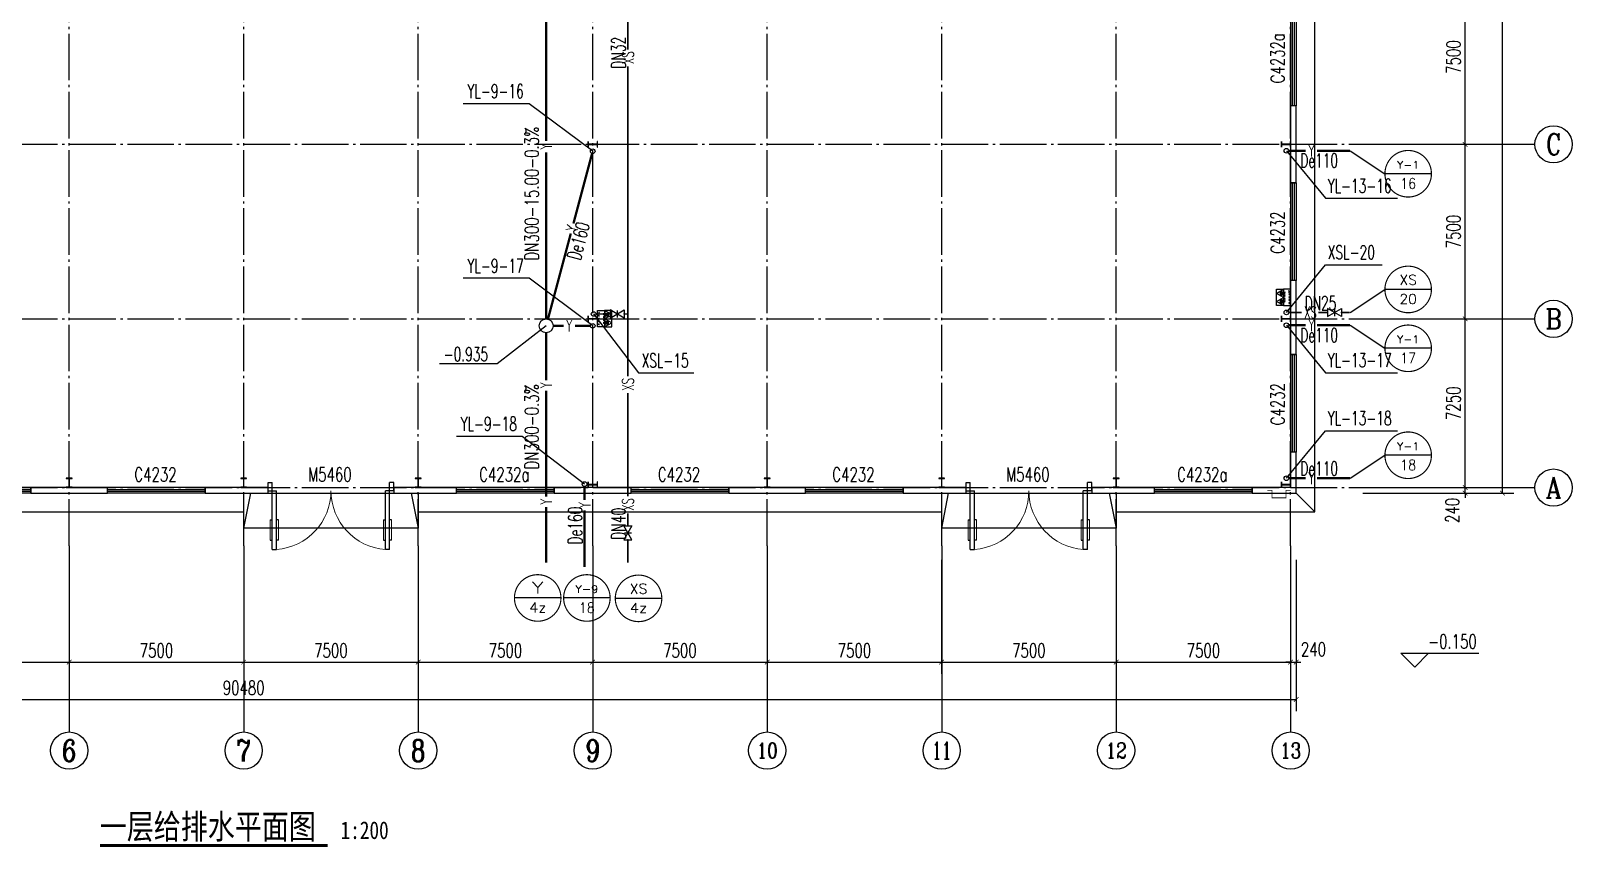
# Model space of a CAD drawing. Header units: millimetres. Extents: x 418304 to 847498, y 48187 to 111456.
# Drawn here: x 421532.4 to 421598.6, y 54631.8 to 54666.9 of the extents above; entities that cross this region are included whole.
import ezdxf
from ezdxf.enums import TextEntityAlignment as Align

# ---------------------------------------------------------------- set-up
doc = ezdxf.new("R2010")
doc.units = ezdxf.units.MM
doc.header["$LTSCALE"] = 1000
doc.linetypes.add('DOTE', pattern=[2.42, 2, -0.2, 0.02, -0.2])
for name, color, linetype in [('AXIS', 3, 'Continuous'), ('AXIS_TEXT', 7, 'Continuous'), ('COLUMN', 2, 'Continuous'), ('DIM_ELEV', 3, 'Continuous'), ('DIM_SYMB', 3, 'Continuous'), ('DIM_消防', 3, 'Continuous'), ('DIM_雨水', 3, 'Continuous'), ('DOTE', 8, 'DOTE'), ('EQUIP_消防', 7, 'Continuous'), ('PIPE-消防', 1, 'Continuous'), ('PIPE-雨水', 4, 'Continuous'), ('PUB_TEXT', 7, 'Continuous'), ('TEXT_消防', 7, 'Continuous'), ('TEXT_雨水', 7, 'Continuous'), ('TWT_LEAD', 3, 'Continuous'), ('TWT_TEXT', 7, 'Continuous'), ('VALVE_消防', 7, 'Continuous'), ('VPIPE-消防', 1, 'Continuous'), ('VPIPE-雨水', 4, 'Continuous'), ('WALL-PARAPET', 6, 'Continuous'), ('WELL_雨水', 4, 'Continuous'), ('WINDOW', 4, 'Continuous'), ('WINDOW_TEXT', 7, 'Continuous')]:
    doc.layers.add(name, color=color, linetype=linetype)
doc.styles.add('_TCH_AXIS', font='COMPLEX', dxfattribs={"bigfont": 'GBCBIG'})
doc.styles.add('_TCH_DIM', font='SIMPLEX', dxfattribs={"bigfont": 'GBCBIG'})
doc.styles.add('_TCH_DIM_T3', font='SIMPLEX', dxfattribs={"width": 0.705882, "bigfont": 'GBCBIG'})
doc.styles.add('_TCH_WINDOW', font='SIMPLEX', dxfattribs={"height": 3.5, "bigfont": 'GBCBIG'})
doc.styles.add('_TWT_CIRCLE', font='COMPLEX', dxfattribs={"width": 1.1, "height": 3, "bigfont": 'HZTXT'})
doc.styles.add('_TWT_PIPEDN', font='SIMPLEX', dxfattribs={"width": 0.8, "height": 3, "bigfont": 'HZTXT'})
doc.styles.add('_TWT_PIPETEXT', font='SIMPLEX', dxfattribs={"width": 0.8, "height": 3.5, "bigfont": 'HZTXT'})
doc.styles.add('_TWT_SERIAL', font='COMPLEX', dxfattribs={"width": 0.8, "height": 3, "bigfont": 'HZTXT'})
doc.styles.add('COMPLEX', font='COMPLEX')
doc.styles.add('YAYA', font='', dxfattribs={"width": 0.8, "height": 1})
doc.styles.get('YAYA').set_extended_font_data('SimSun')
doc.dimstyles.new('_TCH_ARCH&&200', dxfattribs={"dimtxt": 595, "dimasz": 200, "dimexe": 500, "dimexo": 600, "dimgap": 200, "dimtad": 1, "dimdec": 0, "dimzin": 0, "dimdsep": 46, "dimtxsty": '_TCH_DIM_T3', "dimblk": 'ARCHTICK', "dimcen": 0.09, "dimclrt": 7, "dimazin": 2, "dimtfac": 1, "dimtdec": 0, "dimtix": 1, "dimtmove": 2, "dimatfit": 3, "dimfxl": 0, "dimtolj": 1, "dimtzin": 0, "dimarcsym": 0})

# ---------------------------------------------------------------- blocks, each defined once
blk = doc.blocks.new('A$C797E1D2B')
at = {"layer": 'COLUMN'}
h = blk.add_hatch(color=256, dxfattribs=at)
h.paths.add_polyline_path([(125, 400), (250, 400), (250, 388), (130, 388), (130, 200), (125, 200)])
h.paths.add_polyline_path([(0, 400), (125, 400), (125, 200), (120, 200), (120, 388), (0, 388)])
h.paths.add_polyline_path([(0, 12), (120, 12), (120, 200), (125, 200), (125, 0), (0, 0)])
h.paths.add_polyline_path([(125, 200), (130, 200), (130, 12), (250, 12), (250, 0), (125, 0)])
blk.add_lwpolyline([(250, 0), (250, 12), (130, 12), (130, 388), (250, 388), (250, 400), (0, 400), (0, 388), (120, 388), (120, 12), (0, 12), (0, 0)], close=True, dxfattribs=at)
blk = doc.blocks.new('消防软管卷盘')
blk.add_lwpolyline([(4963954, 151899), (4963954, 150312), (4964641, 150312), (4964641, 151899)], close=True)
for points, const_width in [([(4964134, 151704), (4964482, 151704)], 1), ([(4964134, 151566), (4964482, 151566)], 1), ([(4964134, 151428), (4964482, 151428)], 1), ([(4964134, 151290), (4964482, 151290)], 1), ([(4964134, 151152), (4964482, 151152)], 1), ([(4964134, 151014), (4964482, 151014)], 0.1), ([(4964134, 150876), (4964482, 150876)], 1), ([(4964134, 150738), (4964482, 150738)], 1), ([(4964150, 150600), (4964499, 150600)], 1), ([(4964150, 150462), (4964499, 150462)], 1)]:
    blk.add_lwpolyline(points, dxfattribs=dict(const_width=const_width))
for centre, start, end in [((4964134, 151636), 90, 270), ((4964134, 151360), 90, 270), ((4964134, 151084), 90, 270), ((4964134, 150808), 90, 270), ((4964150, 150532), 90, 270), ((4964482, 151498), 270, 90), ((4964482, 151222), 270, 90), ((4964482, 150946), 270, 90), ((4964499, 150670), 270, 90)]:
    blk.add_arc(centre, 69, start, end)
blk = doc.blocks.new('$TwtSys$00000546')
h = blk.add_hatch()
h.set_pattern_fill('ANSI31', color=256, scale=200, style=0)
h.set_pattern_definition([(45, (-38543.802, -6670.83), (-17.67767, 17.67767), [])])
h.paths.add_polyline_path([(-65, 174), (65, 174), (65, 44), (-65, 44)])
for points in [[(0, 344), (-198, 0), (198, 0)], [(-65, 174), (65, 174), (65, 44), (-65, 44)]]:
    blk.add_lwpolyline(points, close=True)
blk = doc.blocks.new('92623')
blk.add_lwpolyline([(8910066, 83014), (8909273, 83014), (8909273, 82670), (8910066, 82670)], close=True)
at = {"xscale": -0.5, "yscale": 0.5, "zscale": 0.5, "rotation": 89.99999999998747}
blk.add_blockref('消防软管卷盘', (8985223, 2565334), dxfattribs=at)
at = {"layer": 'EQUIP_消防', "color": 8, "rotation": 180}
for p in [(8909471, 83014), (8909868, 83014)]:
    blk.add_blockref('$TwtSys$00000546', p, dxfattribs=at)
blk = doc.blocks.new('_AXISO')
blk.add_circle((0, 0), 0.5)
at = {"layer": 'AXIS_TEXT', "style": 'COMPLEX', "width": 1.041667}
blk.add_attdef('A', text='', height=0.56, dxfattribs=at).set_placement((-0.25, -0.28), (0.25, -0.28), align=Align.FIT)
blk = doc.blocks.new('_ArchTick')
at = {"color": 0, "linetype": 'ByBlock', "const_width": 0.15}
blk.add_lwpolyline([(-0.5, -0.5), (0.5, 0.5)], dxfattribs=at)
blk = doc.blocks.new('*D260')
at = {"layer": 'AXIS', "color": 0, "lineweight": -2}
for p, q in [((459738, 60354), (459738, 53854)), ((550218, 60354), (550218, 53854)), ((459738, 54354), (550218, 54354))]:
    blk.add_line(p, q, dxfattribs=at)
at = {"layer": 'Defpoints', "color": 0}
for p in [(459738, 60954), (550218, 60954), (550218, 54354)]:
    blk.add_point(p, dxfattribs=at)
at = {"layer": 'AXIS', "color": 0, "lineweight": -2, "xscale": 200, "yscale": 200, "zscale": 200, "rotation": 180}
blk.add_blockref('_ArchTick', (459738, 54354), dxfattribs=at)
at = {"layer": 'AXIS', "color": 0, "lineweight": -2, "xscale": 200, "yscale": 200, "zscale": 200}
blk.add_blockref('_ArchTick', (550218, 54354), dxfattribs=at)
at = {"layer": 'AXIS', "color": 7, "insert": (504978, 54851), "char_height": 595, "attachment_point": 5, "style": '_TCH_DIM_T3'}
blk.add_mtext('\\A1;90480', dxfattribs=at)
blk = doc.blocks.new('*D268')
at = {"layer": 'AXIS', "color": 0, "lineweight": -2}
for p, q in [((489978, 60354), (489978, 55454)), ((497478, 60354), (497478, 55454)), ((489978, 55954), (497478, 55954))]:
    blk.add_line(p, q, dxfattribs=at)
at = {"layer": 'Defpoints', "color": 0}
for p in [(489978, 60954), (497478, 60954), (497478, 55954)]:
    blk.add_point(p, dxfattribs=at)
at = {"layer": 'AXIS', "color": 0, "lineweight": -2, "xscale": 200, "yscale": 200, "zscale": 200, "rotation": 180}
blk.add_blockref('_ArchTick', (489978, 55954), dxfattribs=at)
at = {"layer": 'AXIS', "color": 0, "lineweight": -2, "xscale": 200, "yscale": 200, "zscale": 200}
blk.add_blockref('_ArchTick', (497478, 55954), dxfattribs=at)
at = {"layer": 'AXIS', "color": 7, "insert": (493728, 56451), "char_height": 595, "attachment_point": 5, "style": '_TCH_DIM_T3'}
blk.add_mtext('\\A1;7500', dxfattribs=at)
blk = doc.blocks.new('*D269')
at = {"layer": 'AXIS', "color": 0, "lineweight": -2}
for p, q in [((497478, 60354), (497478, 55454)), ((504978, 60354), (504978, 55454)), ((497478, 55954), (504978, 55954))]:
    blk.add_line(p, q, dxfattribs=at)
at = {"layer": 'Defpoints', "color": 0}
for p in [(497478, 60954), (504978, 60954), (504978, 55954)]:
    blk.add_point(p, dxfattribs=at)
at = {"layer": 'AXIS', "color": 0, "lineweight": -2, "xscale": 200, "yscale": 200, "zscale": 200, "rotation": 180}
blk.add_blockref('_ArchTick', (497478, 55954), dxfattribs=at)
at = {"layer": 'AXIS', "color": 0, "lineweight": -2, "xscale": 200, "yscale": 200, "zscale": 200}
blk.add_blockref('_ArchTick', (504978, 55954), dxfattribs=at)
at = {"layer": 'AXIS', "color": 7, "insert": (501228, 56451), "char_height": 595, "attachment_point": 5, "style": '_TCH_DIM_T3'}
blk.add_mtext('\\A1;7500', dxfattribs=at)
blk = doc.blocks.new('*D270')
at = {"layer": 'AXIS', "color": 0, "lineweight": -2}
for p, q in [((504978, 60354), (504978, 55454)), ((512478, 60354), (512478, 55454)), ((504978, 55954), (512478, 55954))]:
    blk.add_line(p, q, dxfattribs=at)
at = {"layer": 'Defpoints', "color": 0}
for p in [(504978, 60954), (512478, 60954), (512478, 55954)]:
    blk.add_point(p, dxfattribs=at)
at = {"layer": 'AXIS', "color": 0, "lineweight": -2, "xscale": 200, "yscale": 200, "zscale": 200, "rotation": 180}
blk.add_blockref('_ArchTick', (504978, 55954), dxfattribs=at)
at = {"layer": 'AXIS', "color": 0, "lineweight": -2, "xscale": 200, "yscale": 200, "zscale": 200}
blk.add_blockref('_ArchTick', (512478, 55954), dxfattribs=at)
at = {"layer": 'AXIS', "color": 7, "insert": (508728, 56451), "char_height": 595, "attachment_point": 5, "style": '_TCH_DIM_T3'}
blk.add_mtext('\\A1;7500', dxfattribs=at)
blk = doc.blocks.new('*D271')
at = {"layer": 'AXIS', "color": 0, "lineweight": -2}
for p, q in [((512478, 60354), (512478, 55454)), ((519978, 60354), (519978, 55454)), ((512478, 55954), (519978, 55954))]:
    blk.add_line(p, q, dxfattribs=at)
at = {"layer": 'Defpoints', "color": 0}
for p in [(512478, 60954), (519978, 60954), (519978, 55954)]:
    blk.add_point(p, dxfattribs=at)
at = {"layer": 'AXIS', "color": 0, "lineweight": -2, "xscale": 200, "yscale": 200, "zscale": 200, "rotation": 180}
blk.add_blockref('_ArchTick', (512478, 55954), dxfattribs=at)
at = {"layer": 'AXIS', "color": 0, "lineweight": -2, "xscale": 200, "yscale": 200, "zscale": 200}
blk.add_blockref('_ArchTick', (519978, 55954), dxfattribs=at)
at = {"layer": 'AXIS', "color": 7, "insert": (516228, 56451), "char_height": 595, "attachment_point": 5, "style": '_TCH_DIM_T3'}
blk.add_mtext('\\A1;7500', dxfattribs=at)
blk = doc.blocks.new('*D272')
at = {"layer": 'AXIS', "color": 0, "lineweight": -2}
for p, q in [((519978, 60354), (519978, 55454)), ((527478, 60354), (527478, 55454)), ((519978, 55954), (527478, 55954))]:
    blk.add_line(p, q, dxfattribs=at)
at = {"layer": 'Defpoints', "color": 0}
for p in [(519978, 60954), (527478, 60954), (527478, 55954)]:
    blk.add_point(p, dxfattribs=at)
at = {"layer": 'AXIS', "color": 0, "lineweight": -2, "xscale": 200, "yscale": 200, "zscale": 200, "rotation": 180}
blk.add_blockref('_ArchTick', (519978, 55954), dxfattribs=at)
at = {"layer": 'AXIS', "color": 0, "lineweight": -2, "xscale": 200, "yscale": 200, "zscale": 200}
blk.add_blockref('_ArchTick', (527478, 55954), dxfattribs=at)
at = {"layer": 'AXIS', "color": 7, "insert": (523728, 56451), "char_height": 595, "attachment_point": 5, "style": '_TCH_DIM_T3'}
blk.add_mtext('\\A1;7500', dxfattribs=at)
blk = doc.blocks.new('*D273')
at = {"layer": 'AXIS', "color": 0, "lineweight": -2}
for p, q in [((527478, 60354), (527478, 55454)), ((534978, 60354), (534978, 55454)), ((527478, 55954), (534978, 55954))]:
    blk.add_line(p, q, dxfattribs=at)
at = {"layer": 'Defpoints', "color": 0}
for p in [(527478, 60954), (534978, 60954), (534978, 55954)]:
    blk.add_point(p, dxfattribs=at)
at = {"layer": 'AXIS', "color": 0, "lineweight": -2, "xscale": 200, "yscale": 200, "zscale": 200, "rotation": 180}
blk.add_blockref('_ArchTick', (527478, 55954), dxfattribs=at)
at = {"layer": 'AXIS', "color": 0, "lineweight": -2, "xscale": 200, "yscale": 200, "zscale": 200}
blk.add_blockref('_ArchTick', (534978, 55954), dxfattribs=at)
at = {"layer": 'AXIS', "color": 7, "insert": (531228, 56451), "char_height": 595, "attachment_point": 5, "style": '_TCH_DIM_T3'}
blk.add_mtext('\\A1;7500', dxfattribs=at)
blk = doc.blocks.new('*D274')
at = {"layer": 'AXIS', "color": 0, "lineweight": -2}
for p, q in [((534978, 60354), (534978, 55454)), ((542478, 60354), (542478, 55454)), ((534978, 55954), (542478, 55954))]:
    blk.add_line(p, q, dxfattribs=at)
at = {"layer": 'Defpoints', "color": 0}
for p in [(534978, 60954), (542478, 60954), (542478, 55954)]:
    blk.add_point(p, dxfattribs=at)
at = {"layer": 'AXIS', "color": 0, "lineweight": -2, "xscale": 200, "yscale": 200, "zscale": 200, "rotation": 180}
blk.add_blockref('_ArchTick', (534978, 55954), dxfattribs=at)
at = {"layer": 'AXIS', "color": 0, "lineweight": -2, "xscale": 200, "yscale": 200, "zscale": 200}
blk.add_blockref('_ArchTick', (542478, 55954), dxfattribs=at)
at = {"layer": 'AXIS', "color": 7, "insert": (538728, 56451), "char_height": 595, "attachment_point": 5, "style": '_TCH_DIM_T3'}
blk.add_mtext('\\A1;7500', dxfattribs=at)
blk = doc.blocks.new('*D275')
at = {"layer": 'AXIS', "color": 0, "lineweight": -2}
for p, q in [((542478, 60354), (542478, 55454)), ((549978, 60354), (549978, 55454)), ((542478, 55954), (549978, 55954))]:
    blk.add_line(p, q, dxfattribs=at)
at = {"layer": 'Defpoints', "color": 0}
for p in [(542478, 60954), (549978, 60954), (549978, 55954)]:
    blk.add_point(p, dxfattribs=at)
at = {"layer": 'AXIS', "color": 0, "lineweight": -2, "xscale": 200, "yscale": 200, "zscale": 200, "rotation": 180}
blk.add_blockref('_ArchTick', (542478, 55954), dxfattribs=at)
at = {"layer": 'AXIS', "color": 0, "lineweight": -2, "xscale": 200, "yscale": 200, "zscale": 200}
blk.add_blockref('_ArchTick', (549978, 55954), dxfattribs=at)
at = {"layer": 'AXIS', "color": 7, "insert": (546228, 56451), "char_height": 595, "attachment_point": 5, "style": '_TCH_DIM_T3'}
blk.add_mtext('\\A1;7500', dxfattribs=at)
blk = doc.blocks.new('*D276')
at = {"layer": 'AXIS', "color": 0, "lineweight": -2}
for p, q in [((549978, 60354), (549978, 55454)), ((550218, 60354), (550218, 55454)), ((549978, 55954), (549778, 55954)), ((549978, 55954), (550218, 55954)), ((550218, 55954), (550418, 55954))]:
    blk.add_line(p, q, dxfattribs=at)
at = {"layer": 'Defpoints', "color": 0}
for p in [(549978, 60954), (550218, 60954), (550218, 55954)]:
    blk.add_point(p, dxfattribs=at)
at = {"layer": 'AXIS', "color": 0, "lineweight": -2, "xscale": 200, "yscale": 200, "zscale": 200}
blk.add_blockref('_ArchTick', (549978, 55954), dxfattribs=at)
at = {"layer": 'AXIS', "color": 0, "lineweight": -2, "xscale": 200, "yscale": 200, "zscale": 200, "rotation": 180}
blk.add_blockref('_ArchTick', (550218, 55954), dxfattribs=at)
at = {"layer": 'AXIS', "color": 7, "insert": (550958, 56504), "char_height": 595, "attachment_point": 5, "style": '_TCH_DIM_T3'}
blk.add_mtext('\\A1;240', dxfattribs=at)
blk = doc.blocks.new('*D316')
at = {"layer": 'AXIS', "color": 0, "lineweight": -2}
for p, q in [((553078, 190694), (559578, 190694)), ((559078, 63214), (559078, 190694)), ((553078, 63214), (559578, 63214))]:
    blk.add_line(p, q, dxfattribs=at)
at = {"layer": 'Defpoints', "color": 0}
for p in [(552478, 190694), (559078, 190694), (552478, 63214)]:
    blk.add_point(p, dxfattribs=at)
at = {"layer": 'AXIS', "color": 0, "lineweight": -2, "xscale": 200, "yscale": 200, "zscale": 200}
for p, rotation in [((559078, 190694), 90), ((559078, 63214), 270)]:
    blk.add_blockref('_ArchTick', p, dxfattribs=dict(at, rotation=rotation))
at = {"layer": 'AXIS', "color": 7, "insert": (558581, 126954), "char_height": 595, "attachment_point": 5, "rotation": 90, "style": '_TCH_DIM_T3'}
blk.add_mtext('\\A1;127480', dxfattribs=at)
blk = doc.blocks.new('*D317')
at = {"layer": 'AXIS', "color": 0, "lineweight": -2}
for p, q in [((557478, 63454), (557478, 63654)), ((553078, 63454), (557978, 63454)), ((553078, 63214), (557978, 63214)), ((557478, 63214), (557478, 63454)), ((557478, 63214), (557478, 63014))]:
    blk.add_line(p, q, dxfattribs=at)
at = {"layer": 'Defpoints', "color": 0}
for p in [(552478, 63454), (552478, 63214), (557478, 63454)]:
    blk.add_point(p, dxfattribs=at)
at = {"layer": 'AXIS', "color": 0, "lineweight": -2, "xscale": 200, "yscale": 200, "zscale": 200}
for p, rotation in [((557478, 63454), 270), ((557478, 63214), 90)]:
    blk.add_blockref('_ArchTick', p, dxfattribs=dict(at, rotation=rotation))
at = {"layer": 'AXIS', "color": 7, "insert": (556928, 62474), "char_height": 595, "attachment_point": 5, "rotation": 90, "style": '_TCH_DIM_T3'}
blk.add_mtext('\\A1;240', dxfattribs=at)
blk = doc.blocks.new('*D318')
at = {"layer": 'AXIS', "color": 0, "lineweight": -2}
for p, q in [((553078, 70704), (557978, 70704)), ((557478, 63454), (557478, 70704)), ((553078, 63454), (557978, 63454))]:
    blk.add_line(p, q, dxfattribs=at)
at = {"layer": 'Defpoints', "color": 0}
for p in [(552478, 70704), (557478, 70704), (552478, 63454)]:
    blk.add_point(p, dxfattribs=at)
at = {"layer": 'AXIS', "color": 0, "lineweight": -2, "xscale": 200, "yscale": 200, "zscale": 200}
for p, rotation in [((557478, 70704), 90), ((557478, 63454), 270)]:
    blk.add_blockref('_ArchTick', p, dxfattribs=dict(at, rotation=rotation))
at = {"layer": 'AXIS', "color": 7, "insert": (556981, 67079), "char_height": 595, "attachment_point": 5, "rotation": 90, "style": '_TCH_DIM_T3'}
blk.add_mtext('\\A1;7250', dxfattribs=at)
blk = doc.blocks.new('*D319')
at = {"layer": 'AXIS', "color": 0, "lineweight": -2}
for p, q in [((553078, 78204), (557978, 78204)), ((557478, 70704), (557478, 78204)), ((553078, 70704), (557978, 70704))]:
    blk.add_line(p, q, dxfattribs=at)
at = {"layer": 'Defpoints', "color": 0}
for p in [(552478, 78204), (557478, 78204), (552478, 70704)]:
    blk.add_point(p, dxfattribs=at)
at = {"layer": 'AXIS', "color": 0, "lineweight": -2, "xscale": 200, "yscale": 200, "zscale": 200}
for p, rotation in [((557478, 78204), 90), ((557478, 70704), 270)]:
    blk.add_blockref('_ArchTick', p, dxfattribs=dict(at, rotation=rotation))
at = {"layer": 'AXIS', "color": 7, "insert": (556981, 74454), "char_height": 595, "attachment_point": 5, "rotation": 90, "style": '_TCH_DIM_T3'}
blk.add_mtext('\\A1;7500', dxfattribs=at)
blk = doc.blocks.new('*D320')
at = {"layer": 'AXIS', "color": 0, "lineweight": -2}
for p, q in [((553078, 85704), (557978, 85704)), ((557478, 78204), (557478, 85704)), ((553078, 78204), (557978, 78204))]:
    blk.add_line(p, q, dxfattribs=at)
at = {"layer": 'Defpoints', "color": 0}
for p in [(552478, 85704), (557478, 85704), (552478, 78204)]:
    blk.add_point(p, dxfattribs=at)
at = {"layer": 'AXIS', "color": 0, "lineweight": -2, "xscale": 200, "yscale": 200, "zscale": 200}
for p, rotation in [((557478, 85704), 90), ((557478, 78204), 270)]:
    blk.add_blockref('_ArchTick', p, dxfattribs=dict(at, rotation=rotation))
at = {"layer": 'AXIS', "color": 7, "insert": (556981, 81954), "char_height": 595, "attachment_point": 5, "rotation": 90, "style": '_TCH_DIM_T3'}
blk.add_mtext('\\A1;7500', dxfattribs=at)
blk = doc.blocks.new('$TCHSYS$WIN2D')
for p, q in [((-0.5, 0.5), (0.5, 0.5)), ((-0.5, 0.5), (-0.5, -0.5)), ((0.5, 0.5), (0.5, -0.5)), ((0.5, 0.167), (-0.5, 0.167)), ((0.5, -0.167), (-0.5, -0.167)), ((-0.5, -0.5), (0.5, -0.5))]:
    blk.add_line(p, q)
blk = doc.blocks.new('$DorLib2D$00000011')
at = {"lineweight": 13}
for p, q in [((-0.483, 0.396), (-0.483, 0.235)), ((-0.417, 0.396), (-0.417, 0.235)), ((0.417, 0.396), (0.417, 0.235)), ((0.483, 0.396), (0.483, 0.235))]:
    blk.add_line(p, q, dxfattribs=at)
for p, q in [((-0.483, 0.396), (-0.467, 0.396)), ((-0.467, 0.471), (-0.467, -0.062)), ((-0.467, 0.471), (-0.433, 0.471)), ((-0.433, 0.471), (-0.433, 0.004)), ((-0.417, 0.396), (-0.433, 0.396)), ((0.417, 0.396), (0.433, 0.396)), ((0.433, 0.471), (0.433, 0.004)), ((0.467, 0.471), (0.433, 0.471)), ((0.467, 0.471), (0.467, -0.062)), ((0.483, 0.396), (0.467, 0.396)), ((-0.483, 0.235), (-0.467, 0.235)), ((-0.417, 0.235), (-0.433, 0.235)), ((0.417, 0.235), (0.433, 0.235)), ((0.483, 0.235), (0.467, 0.235)), ((-0.5, 0.004), (-0.433, 0.004)), ((-0.5, 0.004), (-0.5, -0.062)), ((0.5, 0.004), (0.433, 0.004)), ((0.5, 0.004), (0.5, -0.062)), ((-0.5, -0.062), (-0.467, -0.062)), ((0.5, -0.062), (0.467, -0.062))]:
    blk.add_line(p, q)
for centre, start, end in [((-0.467, 0.004), 0, 85.904), ((0.467, 0.004), 94.096, 180)]:
    blk.add_arc(centre, 0.467, start, end, dxfattribs=at)
blk = doc.blocks.new('$TwtSys$00000187')
blk.add_circle((0, 0, 0), 0.5)
blk = doc.blocks.new('$VALVE$00000296')
for points in [[(-125, 72), (-125, -72), (125, 72), (125, -72), (-125, 72)], [(0, 60), (0, -64)]]:
    blk.add_lwpolyline(points)
for p in [(-125, 0), (125, 0)]:
    blk.add_point(p)
blk = doc.blocks.new('234255')
at = {"color": 8, "ltscale": 0.5}
for p, q in [((504978.1, 61713.9), (505278.1, 63213.9)), ((512178.1, 63213.9), (512478.1, 61713.9)), ((534978.1, 61713.9), (535278.1, 63213.9)), ((542178.1, 63213.9), (542478.1, 61713.9)), ((550218.1, 63213.9), (551018.1, 62413.9))]:
    blk.add_line(p, q, dxfattribs=at)
for points in [[(542478.1, 62413.9), (551018.1, 62413.9), (551018.1, 85703.9)], [(512478.1, 63213.9), (512478.1, 61713.9), (504978.1, 61713.9), (504978.1, 63213.9)], [(542478.1, 63213.9), (542478.1, 61713.9), (534978.1, 61713.9), (534978.1, 63213.9)], [(482478.1, 62413.9), (504978.1, 62413.9)], [(512478.1, 62413.9), (534978.1, 62413.9)]]:
    blk.add_lwpolyline(points, dxfattribs=at)
at = {"color": 8, "const_width": 30}
blk.add_lwpolyline([(548978.1, 63333.9), (549178.1, 63333.9), (549178.1, 63013.9), (549778.1, 63013.9), (549778.1, 63333.9), (549978.1, 63333.9)], dxfattribs=at)
at = {"layer": 'AXIS'}
for p, q in [((552478.1, 78203.9), (560478.1, 78203.9)), ((552478.1, 70703.9), (560478.1, 70703.9)), ((552478.1, 63453.9), (560478.1, 63453.9)), ((497478.1, 60953.9), (497478.1, 52953.9)), ((504978.1, 60953.9), (504978.1, 52953.9)), ((512478.1, 60953.9), (512478.1, 52953.9)), ((519978.1, 60953.9), (519978.1, 52953.9)), ((527478.1, 60953.9), (527478.1, 52953.9)), ((534978.1, 60953.9), (534978.1, 52953.9)), ((542478.1, 60953.9), (542478.1, 52953.9)), ((549978.1, 60953.9), (549978.1, 52953.9))]:
    blk.add_line(p, q, dxfattribs=at)
at = {"layer": 'DIM_ELEV'}
for p, q in [((555310, 55735.6), (554710, 56335.6)), ((554710, 56335.6), (558070, 56335.6)), ((555310, 55735.6), (555910, 56335.6))]:
    blk.add_line(p, q, dxfattribs=at)
at = {"layer": 'DIM_SYMB', "const_width": 140}
blk.add_lwpolyline([(498794.7, 48073.9), (508582.9, 48073.9)], dxfattribs=at)
at = {"layer": 'DIM_消防'}
for p, q in [((552535.3, 77928.7), (554029.8, 76939.2)), ((556029.8, 76939.2), (554029.8, 76939.2)), ((549794.9, 70979.1), (551477.4, 73022.8, 3000)), ((551477.4, 73022.8, 3000), (553911.9, 73022.8, 3000)), ((552535.3, 70979.1), (554029.8, 71968.6)), ((556029.8, 71968.6), (554029.8, 71968.6)), ((520019, 70913.1, 3000), (521943.3, 68378.3, 3000)), ((552535.3, 70428.7), (554029.8, 69439.2)), ((556029.8, 69439.2), (554029.8, 69439.2)), ((521943.3, 68378.3, 3000), (524324.2, 68378.3, 3000)), ((552535.3, 63854.1), (554029.8, 64843.6)), ((556029.8, 64843.6), (554029.8, 64843.6)), ((518614.7, 58711.6), (516614.7, 58711.6)), ((520728.8, 58711.6), (518728.8, 58711.6)), ((522949.7, 58694.8), (520949.7, 58694.8))]:
    blk.add_line(p, q, dxfattribs=at)
at = {"layer": 'DIM_消防', "const_width": 50}
for points in [[(556029.8, 76939.2, 1), (554029.8, 76939.2, 1)], [(556029.8, 71968.6, 1), (554029.8, 71968.6, 1)], [(556029.8, 69439.2, 1), (554029.8, 69439.2, 1)], [(556029.8, 64843.6, 1), (554029.8, 64843.6, 1)], [(518614.7, 58711.6, 1), (516614.7, 58711.6, 1)], [(520728.8, 58711.6, 1), (518728.8, 58711.6, 1)], [(522949.7, 58694.8, 1), (520949.7, 58694.8, 1)]]:
    blk.add_lwpolyline(points, format="xyb", close=True, dxfattribs=at)
at = {"layer": 'DIM_雨水'}
for p, q in [((517247.7, 79947.6), (514415.9, 79947.6)), ((519978.1, 77903.9, 3000), (517247.7, 79947.6)), ((549794.9, 77928.7), (551477.4, 75885)), ((551477.4, 75885), (554565.6, 75885)), ((517247.7, 72447.6), (514415.9, 72447.6)), ((519978.1, 70403.9, 3000), (517247.7, 72447.6)), ((549794.9, 70428.7), (551477.4, 68385)), ((551477.4, 68385), (554565.6, 68385)), ((516952.4, 65647.6), (514120.6, 65647.6)), ((519627.7, 63603.9), (516952.4, 65647.6)), ((549794.9, 63854.1), (551477.4, 65897.8)), ((551477.4, 65897.8), (554565.6, 65897.8))]:
    blk.add_line(p, q, dxfattribs=at)
at = {"layer": 'DOTE'}
for p, q in [((497478.1, 60953.9), (497478.1, 192953.9)), ((504978.1, 60953.9), (504978.1, 192953.9)), ((512478.1, 60953.9), (512478.1, 192953.9)), ((519978.1, 60953.9), (519978.1, 192953.9)), ((527478.1, 60953.9), (527478.1, 192953.9)), ((534978.1, 60953.9), (534978.1, 192953.9)), ((542478.1, 60953.9), (542478.1, 192953.9)), ((549978.1, 60953.9), (549978.1, 192953.9)), ((457478.1, 78203.9), (552478.1, 78203.9)), ((457478.1, 70703.9), (552478.1, 70703.9)), ((457478.1, 63453.9), (552478.1, 63453.9))]:
    blk.add_line(p, q, dxfattribs=at)
at = {"layer": 'PIPE-消防', "linetype": 'Continuous', "const_width": 70}
for points in [[(521491.3, 93413.1), (521491.3, 82267.9)], [(521491.3, 81549.8), (521491.3, 70913.1)], [(520119, 70913.1), (520728.4, 70913.1)], [(521328.4, 70913.1), (521491.3, 70913.1)], [(521491.3, 70913.1), (521491.3, 68234.6)], [(549894.9, 70979.1), (550453.9, 70979.1)], [(551172, 70979.1), (551566.8, 70979.1)], [(552166.8, 70979.1), (552518.5, 70979.1)], [(521491.3, 67516.5), (521491.3, 63073)], [(521491.3, 62354.9), (521491.3, 61803.7)], [(521491.3, 61203.7), (521491.3, 60226.3)]]:
    blk.add_lwpolyline(points, dxfattribs=at)
at = {"layer": 'PIPE-雨水', "linetype": 'Continuous', "const_width": 100}
for points in [[(517978.1, 85103.9), (517978.1, 78346.7)], [(517978.1, 77857.1), (517978.1, 70703.9)], [(519150.4, 74799.9), (519952.3, 77807.2)], [(549894.9, 77928.7), (550627.3, 77928.7)], [(551116.9, 77928.7), (552535.3, 77928.7)], [(518055.4, 70693.7), (519036, 74371)], [(549894.9, 70428.7), (550627.3, 70428.7)], [(551116.9, 70428.7), (552535.3, 70428.7)], [(517978.1, 70103.9), (517978.1, 68068.4)], [(517978.1, 67624.6), (517978.1, 63067.3)], [(549894.9, 63854.1), (550627.3, 63854.1)], [(551116.9, 63854.1), (552535.3, 63854.1)], [(519627.7, 63503.9), (519627.7, 62917.5)], [(517978.1, 62623.5), (517978.1, 60226.3)], [(519627.7, 62473.7), (519627.7, 60040.6)]]:
    blk.add_lwpolyline(points, dxfattribs=at)
at = {"layer": 'PIPE-雨水', "linetype": 'Continuous', "ltscale": 2, "const_width": 100}
for points in [[(518725.8, 70403.9), (518278.1, 70403.9)], [(519878.1, 70403.9), (519215.3, 70403.9)]]:
    blk.add_lwpolyline(points, dxfattribs=at)
at = {"layer": 'TWT_LEAD'}
for p, q in [((517978.1, 70403.9), (515876.6, 68765.3)), ((515876.6, 68765.3), (513394.7, 68765.3))]:
    blk.add_line(p, q, dxfattribs=at)
at = {"layer": 'VPIPE-消防', "linetype": 'Continuous'}
for centre in [(520019, 70913.1), (549794.9, 70979.1)]:
    blk.add_circle(centre, 100, dxfattribs=at)
at = {"layer": 'VPIPE-雨水', "linetype": 'Continuous'}
for centre in [(519978.1, 77903.9), (549794.9, 77928.7), (519978.1, 70403.9), (549794.9, 70428.7), (519627.7, 63603.9), (549794.9, 63854.1)]:
    blk.add_circle(centre, 100, dxfattribs=at)
at = {"layer": 'WALL-PARAPET'}
for p, q in [((550218.1, 79853.9), (549978.1, 79853.9)), ((549978.1, 79853.9), (549978.1, 76553.9)), ((550218.1, 76553.9), (550218.1, 79853.9)), ((549978.1, 76553.9), (550218.1, 76553.9)), ((550218.1, 72353.9), (549978.1, 72353.9)), ((549978.1, 72353.9), (549978.1, 69178.9)), ((550218.1, 69178.9), (550218.1, 72353.9)), ((549978.1, 69178.9), (550218.1, 69178.9)), ((550218.1, 64978.9), (549978.1, 64978.9)), ((549978.1, 64978.9), (549978.1, 63453.9)), ((550218.1, 63213.9), (550218.1, 64978.9)), ((499128.1, 63453.9), (495828.1, 63453.9)), ((495828.1, 63453.9), (495828.1, 63213.9)), ((495828.1, 63213.9), (499128.1, 63213.9)), ((499128.1, 63213.9), (499128.1, 63453.9)), ((506028.1, 63453.9), (503328.1, 63453.9)), ((503328.1, 63453.9), (503328.1, 63213.9)), ((503328.1, 63213.9), (506028.1, 63213.9)), ((506028.1, 63213.9), (506028.1, 63453.9)), ((514128.1, 63453.9), (511428.1, 63453.9)), ((511428.1, 63453.9), (511428.1, 63213.9)), ((511428.1, 63213.9), (514128.1, 63213.9)), ((514128.1, 63213.9), (514128.1, 63453.9)), ((521628.1, 63453.9), (518328.1, 63453.9)), ((518328.1, 63453.9), (518328.1, 63213.9)), ((518328.1, 63213.9), (521628.1, 63213.9)), ((521628.1, 63213.9), (521628.1, 63453.9)), ((529128.1, 63453.9), (525828.1, 63453.9)), ((525828.1, 63453.9), (525828.1, 63213.9)), ((525828.1, 63213.9), (529128.1, 63213.9)), ((529128.1, 63213.9), (529128.1, 63453.9)), ((536028.1, 63453.9), (533328.1, 63453.9)), ((533328.1, 63453.9), (533328.1, 63213.9)), ((533328.1, 63213.9), (536028.1, 63213.9)), ((536028.1, 63213.9), (536028.1, 63453.9)), ((544128.1, 63453.9), (541428.1, 63453.9)), ((541428.1, 63453.9), (541428.1, 63213.9)), ((541428.1, 63213.9), (544128.1, 63213.9)), ((544128.1, 63213.9), (544128.1, 63453.9)), ((549978.1, 63453.9), (548328.1, 63453.9)), ((548328.1, 63453.9), (548328.1, 63213.9)), ((548328.1, 63213.9), (550218.1, 63213.9))]:
    blk.add_line(p, q, dxfattribs=at)
at = {"layer": 'WINDOW'}
for p, q in [((506028.1, 63213.9), (511428.1, 63213.9)), ((536028.1, 63213.9), (541428.1, 63213.9))]:
    blk.add_line(p, q, dxfattribs=at)
for p, rotation in [((519778.1, 78328.9), 270), ((549578.1, 78328.9), 270), ((519778.1, 70828.9), 270), ((549578.1, 70828.9), 270), ((497603.1, 63853.9), 180), ((505103.1, 63853.9), 180), ((512603.1, 63853.9), 180), ((519778.1, 63703.9), 270), ((527603.1, 63853.9), 180), ((535103.1, 63853.9), 180), ((542603.1, 63853.9), 180), ((549578.1, 63703.9), 270)]:
    blk.add_blockref('A$C797E1D2B', p, dxfattribs=dict(rotation=rotation))
at = {"yscale": 0.882, "zscale": 0.882}
for p, xscale, rotation in [((476457.1, -7786703.3), -0.882, 270), ((593711.2, -7787619.4), 0.882, 90)]:
    blk.add_blockref('92623', p, dxfattribs=dict(at, xscale=xscale, rotation=rotation))
at = {"layer": 'AXIS'}
ref = blk.add_blockref('_AXISO', (561278.1, 78203.9), dxfattribs=dict(at, xscale=1600, yscale=1600, zscale=1600))
ref.add_attrib('A', 'C', dxfattribs={"layer": 'AXIS_TEXT', "height": 911.4, "style": '_TCH_AXIS'}).set_placement((560952.6, 77748.2), (561603.6, 77748.2), align=Align.FIT)
ref = blk.add_blockref('_AXISO', (561278.1, 70703.9), dxfattribs=dict(at, xscale=1600, yscale=1600, zscale=1600))
ref.add_attrib('A', 'B', dxfattribs={"layer": 'AXIS_TEXT', "height": 870.5, "style": '_TCH_AXIS'}).set_placement((560925.8, 70268.6), (561630.5, 70268.6), align=Align.FIT)
ref = blk.add_blockref('_AXISO', (561278.1, 63453.9), dxfattribs=dict(at, xscale=1600, yscale=1600, zscale=1600))
ref.add_attrib('A', 'A', dxfattribs={"layer": 'AXIS_TEXT', "height": 890.9, "style": '_TCH_AXIS', "width": 0.888889}).set_placement((560938.7, 63008.4), (561617.5, 63008.4), align=Align.FIT)
ref = blk.add_blockref('_AXISO', (497478.1, 52153.9), dxfattribs=dict(at, xscale=1600, yscale=1600, zscale=1600))
ref.add_attrib('A', '6', dxfattribs={"layer": 'AXIS_TEXT', "height": 931.9, "style": '_TCH_AXIS'}).set_placement((497167.5, 51687.9), (497788.7, 51687.9), align=Align.FIT)
ref = blk.add_blockref('_AXISO', (504978.1, 52153.9), dxfattribs=dict(at, xscale=1600, yscale=1600, zscale=1600))
ref.add_attrib('A', '7', dxfattribs={"layer": 'AXIS_TEXT', "height": 931.9, "style": '_TCH_AXIS'}).set_placement((504667.5, 51687.9), (505288.7, 51687.9), align=Align.FIT)
ref = blk.add_blockref('_AXISO', (512478.1, 52153.9), dxfattribs=dict(at, xscale=1600, yscale=1600, zscale=1600))
ref.add_attrib('A', '8', dxfattribs={"layer": 'AXIS_TEXT', "height": 931.9, "style": '_TCH_AXIS'}).set_placement((512167.5, 51687.9), (512788.7, 51687.9), align=Align.FIT)
ref = blk.add_blockref('_AXISO', (519978.1, 52153.9), dxfattribs=dict(at, xscale=1600, yscale=1600, zscale=1600))
ref.add_attrib('A', '9', dxfattribs={"layer": 'AXIS_TEXT', "height": 931.9, "style": '_TCH_AXIS'}).set_placement((519667.5, 51687.9), (520288.7, 51687.9), align=Align.FIT)
ref = blk.add_blockref('_AXISO', (527478.1, 52153.9), dxfattribs=dict(at, xscale=1600, yscale=1600, zscale=1600))
ref.add_attrib('A', '10', dxfattribs={"layer": 'AXIS_TEXT', "height": 656.89, "style": '_TCH_AXIS'}).set_placement((527024.5, 51825.4), (527931.7, 51825.4), align=Align.FIT)
ref = blk.add_blockref('_AXISO', (534978.1, 52153.9), dxfattribs=dict(at, xscale=1600, yscale=1600, zscale=1600))
ref.add_attrib('A', '11', dxfattribs={"layer": 'AXIS_TEXT', "height": 737.53, "style": '_TCH_AXIS'}).set_placement((534556.7, 51785.1), (535399.6, 51785.1), align=Align.FIT)
ref = blk.add_blockref('_AXISO', (542478.1, 52153.9), dxfattribs=dict(at, xscale=1600, yscale=1600, zscale=1600))
ref.add_attrib('A', '12', dxfattribs={"layer": 'AXIS_TEXT', "height": 656.89, "style": '_TCH_AXIS'}).set_placement((542024.5, 51825.4), (542931.7, 51825.4), align=Align.FIT)
ref = blk.add_blockref('_AXISO', (549978.1, 52153.9), dxfattribs=dict(at, xscale=1600, yscale=1600, zscale=1600))
ref.add_attrib('A', '13', dxfattribs={"layer": 'AXIS_TEXT', "height": 656.89, "style": '_TCH_AXIS'}).set_placement((549524.5, 51825.4), (550431.7, 51825.4), align=Align.FIT)
at = {"layer": 'VALVE_消防', "yscale": 2.4, "zscale": 2.4}
for p, xscale in [((521028.4, 70913.1), 2.4), ((551866.8, 70979.1), -2.4)]:
    blk.add_blockref('$VALVE$00000296', p, dxfattribs=dict(at, xscale=xscale))
at = {"layer": 'VALVE_消防', "xscale": -2.4, "yscale": -2.4, "zscale": 2.4, "rotation": 270}
blk.add_blockref('$VALVE$00000296', (521491.3, 61503.7), dxfattribs=at)
at = {"layer": 'WELL_雨水', "xscale": 600, "yscale": 600, "zscale": 600, "rotation": 90}
blk.add_blockref('$TwtSys$00000187', (517978.1, 70403.9), dxfattribs=at)
at = {"layer": 'WINDOW'}
ref = blk.add_blockref('$TCHSYS$WIN2D', (550098.1, 81953.9), dxfattribs=dict(at, xscale=-4200, yscale=-240, zscale=-4200, rotation=90))
ref.add_attrib('A', 'C4232a', (549715.8, 80823.9), dxfattribs={"layer": 'WINDOW_TEXT', "height": 595, "rotation": 90, "style": '_TCH_WINDOW', "width": 0.705882})
ref = blk.add_blockref('$TCHSYS$WIN2D', (550098.1, 74453.9), dxfattribs=dict(at, xscale=-4200, yscale=-240, zscale=-4200, rotation=90))
ref.add_attrib('A', 'C4232', (549715.8, 73503.9), dxfattribs={"layer": 'WINDOW_TEXT', "height": 595, "rotation": 90, "style": '_TCH_WINDOW', "width": 0.705882})
ref = blk.add_blockref('$TCHSYS$WIN2D', (550098.1, 67078.9), dxfattribs=dict(at, xscale=-4200, yscale=-240, zscale=-4200, rotation=90))
ref.add_attrib('A', 'C4232', (549715.8, 66128.9), dxfattribs={"layer": 'WINDOW_TEXT', "height": 595, "rotation": 90, "style": '_TCH_WINDOW', "width": 0.705882})
ref = blk.add_blockref('$TCHSYS$WIN2D', (493728.1, 63333.9), dxfattribs=dict(at, xscale=-4200, yscale=-240, zscale=-4200))
ref.add_attrib('A', 'C4232a', (492598.1, 63716.2), dxfattribs={"layer": 'WINDOW_TEXT', "height": 595, "style": '_TCH_WINDOW', "width": 0.705882})
ref = blk.add_blockref('$TCHSYS$WIN2D', (501228.1, 63333.9), dxfattribs=dict(at, xscale=-4200, yscale=-240, zscale=-4200))
ref.add_attrib('A', 'C4232', (500278.1, 63716.2), dxfattribs={"layer": 'WINDOW_TEXT', "height": 595, "style": '_TCH_WINDOW', "width": 0.705882})
ref = blk.add_blockref('$DorLib2D$00000011', (508728.1, 63333.9), dxfattribs=dict(at, xscale=5400, yscale=-5400, zscale=5400))
ref.add_attrib('A', 'M5460', (507748.1, 63716.2), dxfattribs={"layer": 'WINDOW_TEXT', "height": 595, "style": '_TCH_WINDOW', "width": 0.705882})
ref = blk.add_blockref('$TCHSYS$WIN2D', (516228.1, 63333.9), dxfattribs=dict(at, xscale=-4200, yscale=-240, zscale=-4200))
ref.add_attrib('A', 'C4232a', (515098.1, 63716.2), dxfattribs={"layer": 'WINDOW_TEXT', "height": 595, "style": '_TCH_WINDOW', "width": 0.705882})
ref = blk.add_blockref('$TCHSYS$WIN2D', (523728.1, 63333.9), dxfattribs=dict(at, xscale=-4200, yscale=-240, zscale=-4200))
ref.add_attrib('A', 'C4232', (522778.1, 63716.2), dxfattribs={"layer": 'WINDOW_TEXT', "height": 595, "style": '_TCH_WINDOW', "width": 0.705882})
ref = blk.add_blockref('$TCHSYS$WIN2D', (531228.1, 63333.9), dxfattribs=dict(at, xscale=-4200, yscale=-240, zscale=-4200))
ref.add_attrib('A', 'C4232', (530278.1, 63716.2), dxfattribs={"layer": 'WINDOW_TEXT', "height": 595, "style": '_TCH_WINDOW', "width": 0.705882})
ref = blk.add_blockref('$DorLib2D$00000011', (538728.1, 63333.9), dxfattribs=dict(at, xscale=5400, yscale=-5400, zscale=5400))
ref.add_attrib('A', 'M5460', (537748.1, 63716.2), dxfattribs={"layer": 'WINDOW_TEXT', "height": 595, "style": '_TCH_WINDOW', "width": 0.705882})
ref = blk.add_blockref('$TCHSYS$WIN2D', (546228.1, 63333.9), dxfattribs=dict(at, xscale=-4200, yscale=-240, zscale=-4200))
ref.add_attrib('A', 'C4232a', (545098.1, 63716.2), dxfattribs={"layer": 'WINDOW_TEXT', "height": 595, "style": '_TCH_WINDOW', "width": 0.705882})
at = {"layer": 'DIM_消防', "color": 7, "style": '_TWT_CIRCLE'}
for s, height, p, p2 in [('Y-1', 327.27, (554549.8, 77159.2), (555509.8, 77159.2)), ('16', 448.85, (554688.9, 76293.8), (555370.7, 76293.8)), ('XS', 423.95, (554652.3, 72169.4), (555407.3, 72169.4)), ('20', 423.95, (554652.3, 71343.8), (555407.3, 71343.8)), ('Y-1', 327.27, (554549.8, 69659.2), (555509.8, 69659.2)), ('17', 448.85, (554688.9, 68793.8), (555370.7, 68793.8)), ('Y-1', 327.27, (554549.8, 65063.6), (555509.8, 65063.6)), ('18', 448.85, (554688.9, 64198.2), (555370.7, 64198.2)), ('Y', 497, (517367.4, 58900.4), (517862, 58900.4)), ('Y-9', 309.33, (519234.6, 58935.6), (520223, 58935.6)), ('XS', 423.95, (521572.2, 58895.6), (522327.2, 58895.6)), ('4z', 428.9, (517244, 58082.7), (517985.4, 58082.7)), ('18', 448.85, (519387.9, 58066.2), (520069.7, 58066.2)), ('4z', 428.9, (521579, 58066), (522320.4, 58066))]:
    blk.add_text(s, height=height, dxfattribs=at).set_placement(p, p2, align=Align.FIT)
at = {"layer": 'PUB_TEXT'}
for s, height, style, width, p in [('-0.150', 595, '_TCH_DIM', 0.705882, (555890, 56545.6)), ('一层给排水平面图', 1063.29, 'YAYA', 0.8, (498794.7, 48359.8)), ('1:200', 759.49, 'YAYA', 0.8, (509142.9, 48353.9))]:
    blk.add_text(s, height=height, dxfattribs=dict(at, style=style, width=width)).set_placement(p)
at = {"layer": 'TEXT_消防', "linetype": 'Continuous', "style": '_TWT_PIPEDN', "width": 0.64}
for s, p in [('DN32', (521391.3, 81459.1)), ('DN40', (521391.3, 61218.9))]:
    blk.add_text(s, height=600, rotation=90, dxfattribs=at).set_placement(p)
at = {"layer": 'TEXT_消防', "style": '_TWT_PIPETEXT', "width": 0.64}
for p in [(521741.3, 81649.8), (521741.3, 67616.5), (521741.3, 62454.9)]:
    blk.add_text('XS', height=500, rotation=90, dxfattribs=at).set_placement(p)
at = {"layer": 'TEXT_消防', "linetype": 'Continuous', "style": '_TWT_PIPEDN', "width": 0.64}
blk.add_text('DN25', height=600, dxfattribs=at).set_placement((550573.5, 71079.1))
at = {"layer": 'TEXT_消防', "style": '_TWT_PIPETEXT', "width": 0.64}
blk.add_text('XS', height=500, dxfattribs=at).set_placement((550553.9, 70729.1))
at = {"layer": 'TEXT_雨水', "style": '_TWT_PIPETEXT', "width": 0.64}
for rotation, p in [(90, (518228.1, 77980)), (75.068583, (519303.3, 74403.2)), (90, (518228.1, 67724.6)), (90, (518228.1, 62723.5)), (90, (519877.7, 62573.7))]:
    blk.add_text('Y', height=500, rotation=rotation, dxfattribs=at).set_placement(p)
for p in [(550750.2, 77678.7), (518848.6, 70153.9), (550750.2, 70178.7), (550750.2, 63604.1)]:
    blk.add_text('Y', height=500, dxfattribs=at).set_placement(p)
at = {"layer": 'TEXT_雨水', "linetype": 'Continuous', "style": '_TWT_PIPEDN', "width": 0.64}
for p in [(550387.9, 77207.7), (550387.9, 69707.7), (550387.9, 63975)]:
    blk.add_text('De110', height=600, dxfattribs=at).set_placement(p)
for rotation, p in [(75.068583, (519444.8, 73187.3)), (90, (519527.7, 61008.5))]:
    blk.add_text('De160', height=600, rotation=rotation, dxfattribs=at).set_placement(p)
at = {"layer": 'TWT_TEXT', "style": '_TWT_SERIAL', "width": 0.64}
for s, p in [('YL-9-16', (514595.9, 80187.6)), ('YL-13-16', (551569.6, 76125)), ('XSL-20', (551574.2, 73262.8, 3000)), ('YL-9-17', (514595.9, 72687.6)), ('-0.935', (513574.7, 68885.3)), ('XSL-15', (522078, 68618.3, 3000)), ('YL-13-17', (551569.6, 68625)), ('YL-9-18', (514300.6, 65887.6)), ('YL-13-18', (551569.6, 66137.8))]:
    blk.add_text(s, height=600, dxfattribs=at).set_placement(p)
at = {"layer": 'TWT_TEXT', "style": '_TCH_DIM', "width": 0.705882}
for s, p in [('DN300-15.00-0.3%', (517656.2, 73211.9)), ('DN300-0.3%', (517656.2, 64236.3))]:
    blk.add_text(s, height=595, rotation=90, dxfattribs=at).set_placement(p)
at = {"layer": 'AXIS'}
for p1, p2, distance, text, picture, middle in [((552478.1, 63213.9), (552478.1, 190693.9), -6600, '127480', '*D316', (558580.6, 126953.9)), ((552478.1, 78203.9), (552478.1, 85703.9), -5000, '7500', '*D320', (556980.6, 81953.9)), ((552478.1, 70703.9), (552478.1, 78203.9), -5000, '7500', '*D319', (556980.6, 74453.9)), ((552478.1, 63453.9), (552478.1, 70703.9), -5000, '7250', '*D318', (556980.6, 67078.9)), ((459738.1, 60953.9), (550218.1, 60953.9), -6600, '90480', '*D260', (504978.1, 54851.4)), ((489978.1, 60953.9), (497478.1, 60953.9), -5000, '7500', '*D268', (493728.1, 56451.4)), ((497478.1, 60953.9), (504978.1, 60953.9), -5000, '7500', '*D269', (501228.1, 56451.4)), ((504978.1, 60953.9), (512478.1, 60953.9), -5000, '7500', '*D270', (508728.1, 56451.4)), ((512478.1, 60953.9), (519978.1, 60953.9), -5000, '7500', '*D271', (516228.1, 56451.4)), ((519978.1, 60953.9), (527478.1, 60953.9), -5000, '7500', '*D272', (523728.1, 56451.4)), ((527478.1, 60953.9), (534978.1, 60953.9), -5000, '7500', '*D273', (531228.1, 56451.4)), ((534978.1, 60953.9), (542478.1, 60953.9), -5000, '7500', '*D274', (538728.1, 56451.4)), ((542478.1, 60953.9), (549978.1, 60953.9), -5000, '7500', '*D275', (546228.1, 56451.4))]:
    dim = blk.add_aligned_dim(p1=p1, p2=p2, distance=distance, text=text, dimstyle='_TCH_ARCH&&200', dxfattribs=at)
    dim.commit()
    dim.dimension.update_dxf_attribs({"geometry": picture, "text_midpoint": middle})
for base, p1, p2, angle, picture, middle in [((557478.1, 63453.9), (552478.1, 63213.9), (552478.1, 63453.9), 90, '*D317', (556928.1, 62473.9)), ((550218.1, 55953.9), (549978.1, 60953.9), (550218.1, 60953.9), 0, '*D276', (550958.1, 56503.9))]:
    dim = blk.add_linear_dim(base=base, p1=p1, p2=p2, angle=angle, text='240', dimstyle='_TCH_ARCH&&200', dxfattribs=at)
    dim.commit()
    dim.dimension.update_dxf_attribs({"geometry": picture, "text_midpoint": middle, "dimtype": 161})

msp = doc.modelspace()

# ---------------------------------------------------------------- block references
at = {"xscale": 0.001, "yscale": 0.001, "zscale": 0.001}
msp.add_blockref('234255', (421036.532, 54583.777), dxfattribs=at)

doc.saveas('drawing.dxf')
